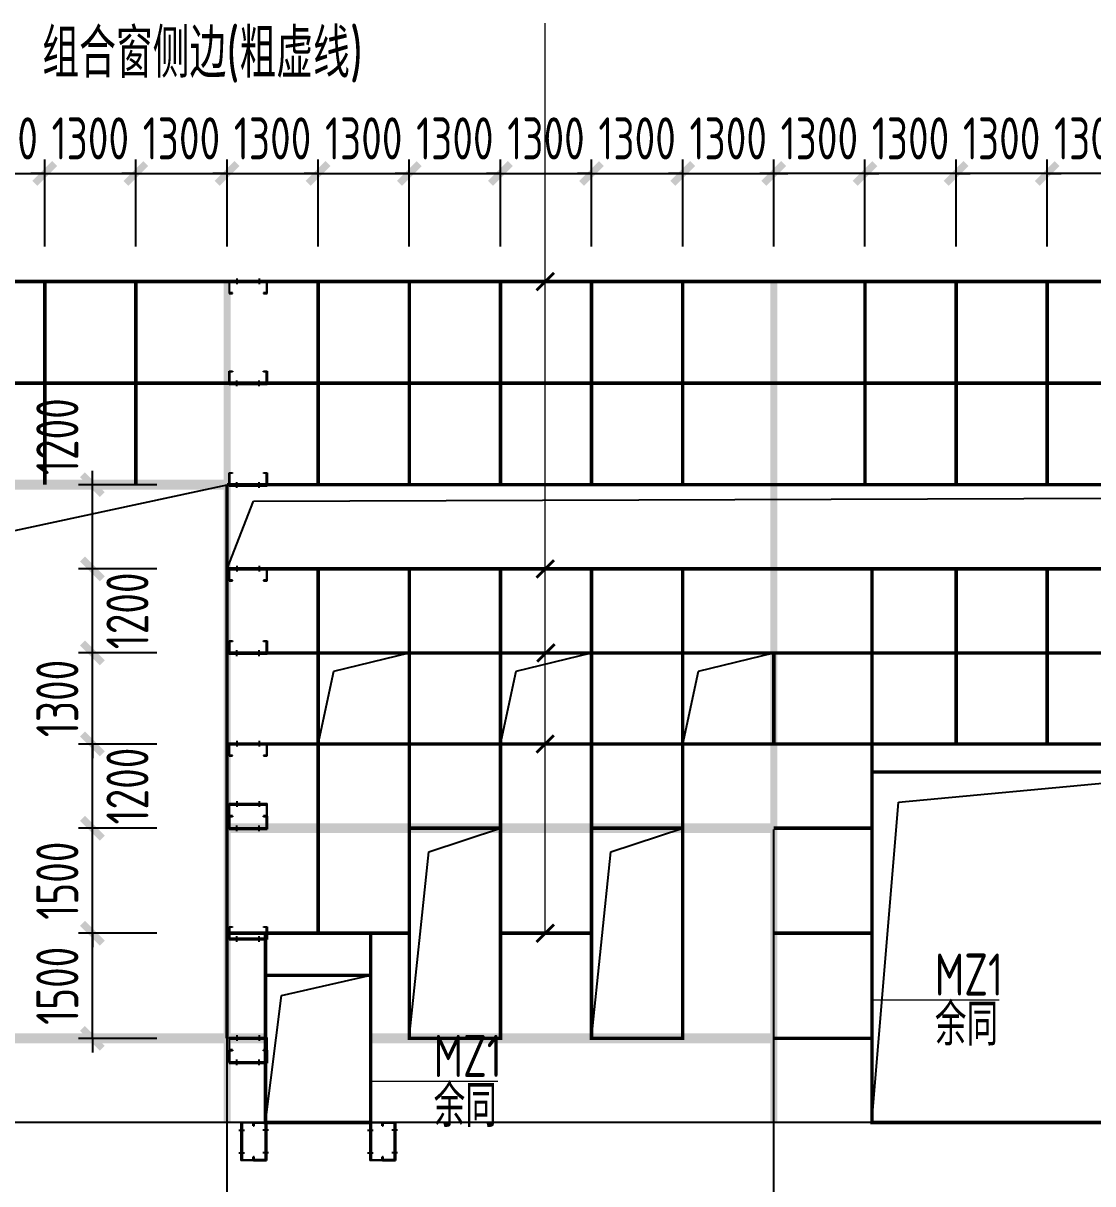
# Model space of a CAD drawing. Extents: x -2746917 to -971774, y -3334247 to -3250358.
# Drawn here: x -1584351 to -1576722, y -3286712 to -3278432 of the extents above; entities that cross this region are included whole.
import ezdxf

# ---------------------------------------------------------------- set-up
doc = ezdxf.new("R2010")
doc.units = 0
doc.header["$LTSCALE"] = 1000
doc.header["$MEASUREMENT"] = 0
doc.header["$PDMODE"] = 35
doc.linetypes.add('DASH', pattern=[0.35, 0.25, -0.1])
doc.linetypes.add('DOTE', pattern=[2.42, 2, -0.2, 0.02, -0.2])
doc.layers.get('0').update_dxf_attribs({"linetype": 'CONTINUOUS'})
doc.layers.get('Defpoints').update_dxf_attribs({"linetype": 'CONTINUOUS'})
for name, color, linetype in [('AXIS', 253, 'DOTE'), ('DIM', 3, 'CONTINUOUS'), ('REIN', 1, 'CONTINUOUS'), ('TEXT', 7, 'CONTINUOUS'), ('檩托', 151, 'CONTINUOUS')]:
    doc.layers.add(name, color=color, linetype=linetype)
doc.styles.add('TSSD_Dimension', font='tssdeng.shx', dxfattribs={"width": 0.75, "bigfont": 'Hztxt.shx'})
doc.styles.add('TSSD_Rein', font='Tssdeng.shx', dxfattribs={"width": 0.75, "bigfont": 'hztxt.shx'})
doc.dimstyles.new('TSSD_200_100', dxfattribs={"dimtxt": 350, "dimasz": 100, "dimexe": 100, "dimexo": 250, "dimgap": 100, "dimtad": 1, "dimdec": 0, "dimlfac": 2, "dimzin": 0, "dimdsep": 46, "dimtxsty": 'TSSD_Dimension', "dimblk": 'ARCHTICK', "dimcen": 0, "dimdle": 100, "dimclrt": 7, "dimadec": 0, "dimazin": 0, "dimtfac": 1, "dimtdec": 0, "dimtix": 1, "dimtmove": 2, "dimatfit": 3, "dimfxl": 1, "dimtolj": 1, "dimtzin": 0, "dimarcsym": 0})

# ---------------------------------------------------------------- blocks, each defined once
blk = doc.blocks.new('_ArchTick')
at = {"color": 0, "const_width": 0.5}
blk.add_lwpolyline([(-0.707, -0.707), (0.707, 0.707)], dxfattribs=at)
blk = doc.blocks.new('*D1949')
at = {"layer": 'Defpoints', "color": 0, "ltscale": 1.5}
for p in [(-1583857.1, -3284924.6), (-1583146.4, -3284924.6), (-1583146.4, -3285674.6)]:
    blk.add_point(p, dxfattribs=at)
at = {"layer": 'DIM', "color": 0, "lineweight": -2, "ltscale": 1.5}
for p, q in [((-1583857.1, -3284924.6), (-1583857.1, -3284824.6)), ((-1583396.4, -3284924.6), (-1583957.1, -3284924.6)), ((-1583857.1, -3285674.6), (-1583857.1, -3284924.6)), ((-1583396.4, -3285674.6), (-1583957.1, -3285674.6)), ((-1583857.1, -3285674.6), (-1583857.1, -3285774.6))]:
    blk.add_line(p, q, dxfattribs=at)
at = {"layer": 'DIM', "color": 0, "lineweight": -2, "ltscale": 1.5, "xscale": 100, "yscale": 100, "zscale": 100}
for p, rotation in [((-1583857.1, -3284924.6), 270), ((-1583857.1, -3285674.6), 90)]:
    blk.add_blockref('_ArchTick', p, dxfattribs=dict(at, rotation=rotation))
at = {"layer": 'DIM', "color": 7, "ltscale": 1.5, "insert": (-1584107.1, -3285299.6), "char_height": 300, "attachment_point": 5, "rotation": 90, "style": 'TSSD_Dimension'}
blk.add_mtext('\\A1;1500', dxfattribs=at)
blk = doc.blocks.new('*D1950')
at = {"layer": 'Defpoints', "color": 0, "ltscale": 1.5}
for p in [(-1583857.1, -3284174.6), (-1583146.4, -3284174.6), (-1583146.4, -3284924.6)]:
    blk.add_point(p, dxfattribs=at)
at = {"layer": 'DIM', "color": 0, "lineweight": -2, "ltscale": 1.5}
for p, q in [((-1583857.1, -3284174.6), (-1583857.1, -3284074.6)), ((-1583396.4, -3284174.6), (-1583957.1, -3284174.6)), ((-1583857.1, -3284924.6), (-1583857.1, -3284174.6)), ((-1583396.4, -3284924.6), (-1583957.1, -3284924.6)), ((-1583857.1, -3284924.6), (-1583857.1, -3285024.6))]:
    blk.add_line(p, q, dxfattribs=at)
at = {"layer": 'DIM', "color": 0, "lineweight": -2, "ltscale": 1.5, "xscale": 100, "yscale": 100, "zscale": 100}
for p, rotation in [((-1583857.1, -3284174.6), 270), ((-1583857.1, -3284924.6), 90)]:
    blk.add_blockref('_ArchTick', p, dxfattribs=dict(at, rotation=rotation))
at = {"layer": 'DIM', "color": 7, "ltscale": 1.5, "insert": (-1584107.1, -3284549.6), "char_height": 300, "attachment_point": 5, "rotation": 90, "style": 'TSSD_Dimension'}
blk.add_mtext('\\A1;1500', dxfattribs=at)
blk = doc.blocks.new('*D1951')
at = {"layer": 'Defpoints', "color": 0, "ltscale": 1.5}
for p in [(-1583857.1, -3283574.6), (-1583146.4, -3283574.6), (-1583146.4, -3284174.6)]:
    blk.add_point(p, dxfattribs=at)
at = {"layer": 'DIM', "color": 0, "lineweight": -2, "ltscale": 1.5}
for p, q in [((-1583857.1, -3284274.6), (-1583857.1, -3283474.6)), ((-1583396.4, -3283574.6), (-1583957.1, -3283574.6)), ((-1583396.4, -3284174.6), (-1583957.1, -3284174.6))]:
    blk.add_line(p, q, dxfattribs=at)
at = {"layer": 'DIM', "color": 0, "lineweight": -2, "ltscale": 1.5, "xscale": 100, "yscale": 100, "zscale": 100}
for p, rotation in [((-1583857.1, -3283574.6), 90), ((-1583857.1, -3284174.6), 270)]:
    blk.add_blockref('_ArchTick', p, dxfattribs=dict(at, rotation=rotation))
at = {"layer": 'DIM', "color": 7, "ltscale": 1.5, "insert": (-1583607.1, -3283874.6), "char_height": 300, "attachment_point": 5, "rotation": 90, "style": 'TSSD_Dimension'}
blk.add_mtext('\\A1;1200', dxfattribs=at)
blk = doc.blocks.new('*D1952')
at = {"layer": 'Defpoints', "color": 0, "ltscale": 1.5}
for p in [(-1583857.1, -3282924.6), (-1583146.4, -3282924.6), (-1583146.4, -3283574.6)]:
    blk.add_point(p, dxfattribs=at)
at = {"layer": 'DIM', "color": 0, "lineweight": -2, "ltscale": 1.5}
for p, q in [((-1583857.1, -3282924.6), (-1583857.1, -3282824.6)), ((-1583396.4, -3282924.6), (-1583957.1, -3282924.6)), ((-1583857.1, -3283574.6), (-1583857.1, -3282924.6)), ((-1583396.4, -3283574.6), (-1583957.1, -3283574.6)), ((-1583857.1, -3283574.6), (-1583857.1, -3283674.6))]:
    blk.add_line(p, q, dxfattribs=at)
at = {"layer": 'DIM', "color": 0, "lineweight": -2, "ltscale": 1.5, "xscale": 100, "yscale": 100, "zscale": 100}
for p, rotation in [((-1583857.1, -3282924.6), 270), ((-1583857.1, -3283574.6), 90)]:
    blk.add_blockref('_ArchTick', p, dxfattribs=dict(at, rotation=rotation))
at = {"layer": 'DIM', "color": 7, "ltscale": 1.5, "insert": (-1584107.1, -3283249.6), "char_height": 300, "attachment_point": 5, "rotation": 90, "style": 'TSSD_Dimension'}
blk.add_mtext('\\A1;1300', dxfattribs=at)
blk = doc.blocks.new('*D1953')
at = {"layer": 'Defpoints', "color": 0, "ltscale": 1.5}
for p in [(-1583857.1, -3282324.6), (-1583146.4, -3282324.6), (-1583146.4, -3282924.6)]:
    blk.add_point(p, dxfattribs=at)
at = {"layer": 'DIM', "color": 0, "lineweight": -2, "ltscale": 1.5}
for p, q in [((-1583857.1, -3283024.6), (-1583857.1, -3282224.6)), ((-1583396.4, -3282324.6), (-1583957.1, -3282324.6)), ((-1583396.4, -3282924.6), (-1583957.1, -3282924.6))]:
    blk.add_line(p, q, dxfattribs=at)
at = {"layer": 'DIM', "color": 0, "lineweight": -2, "ltscale": 1.5, "xscale": 100, "yscale": 100, "zscale": 100}
for p, rotation in [((-1583857.1, -3282324.6), 90), ((-1583857.1, -3282924.6), 270)]:
    blk.add_blockref('_ArchTick', p, dxfattribs=dict(at, rotation=rotation))
at = {"layer": 'DIM', "color": 7, "ltscale": 1.5, "insert": (-1583607.1, -3282624.6), "char_height": 300, "attachment_point": 5, "rotation": 90, "style": 'TSSD_Dimension'}
blk.add_mtext('\\A1;1200', dxfattribs=at)
blk = doc.blocks.new('*D1954')
at = {"layer": 'Defpoints', "color": 0, "ltscale": 1.5}
for p in [(-1583857.1, -3281724.6), (-1583146.4, -3281724.6), (-1583146.4, -3282324.6)]:
    blk.add_point(p, dxfattribs=at)
at = {"layer": 'DIM', "color": 0, "lineweight": -2, "ltscale": 1.5}
for p, q in [((-1583857.1, -3282424.6), (-1583857.1, -3281624.6)), ((-1583396.4, -3281724.6), (-1583957.1, -3281724.6)), ((-1583396.4, -3282324.6), (-1583957.1, -3282324.6))]:
    blk.add_line(p, q, dxfattribs=at)
at = {"layer": 'DIM', "color": 0, "lineweight": -2, "ltscale": 1.5, "xscale": 100, "yscale": 100, "zscale": 100}
for p, rotation in [((-1583857.1, -3281724.6), 90), ((-1583857.1, -3282324.6), 270)]:
    blk.add_blockref('_ArchTick', p, dxfattribs=dict(at, rotation=rotation))
at = {"layer": 'DIM', "color": 7, "ltscale": 1.5, "insert": (-1584107.1, -3281381.7), "char_height": 300, "attachment_point": 5, "rotation": 90, "style": 'TSSD_Dimension'}
blk.add_mtext('\\A1;1200', dxfattribs=at)
blk = doc.blocks.new('A$C3B052B7C')
at = {"layer": '檩托'}
for p, q in [((-358, 25), (-315, 25)), ((-358, 16), (-358, 25)), ((-358, 16), (-358, -98)), ((2, 16), (-358, 16)), ((2, 16), (-358, 16)), ((-354, 12), (-2, 12)), ((-354, -93), (-354, 12)), ((-315, 25), (2, 25)), ((-286, 45), (-286, -9)), ((-286, 25, 571), (-286, 12, 571)), ((-71, 45), (-71, -9)), ((-71, 25), (-71, 12)), ((-2, 12), (-2, -93)), ((2, -98), (2, 25)), ((-358, -98), (-326, -98)), ((-326, -93), (-354, -93)), ((-326, -98), (-326, -93)), ((-31, -93), (-31, -98)), ((-2, -93), (-31, -93)), ((-31, -98), (2, -98))]:
    blk.add_line(p, q, dxfattribs=at)
blk = doc.blocks.new('*D2290')
at = {"layer": 'Defpoints', "color": 0, "ltscale": 1.5}
for p in [(-1584197, -3279503.8), (-1584847, -3280274.6), (-1584197, -3280274.6)]:
    blk.add_point(p, dxfattribs=at)
at = {"layer": 'DIM', "color": 0, "lineweight": -2, "ltscale": 1.5}
for p, q in [((-1584847, -3280024.6), (-1584847, -3279403.8)), ((-1584197, -3280024.6), (-1584197, -3279403.8)), ((-1584847, -3279503.8), (-1584947, -3279503.8)), ((-1584847, -3279503.8), (-1584197, -3279503.8)), ((-1584197, -3279503.8), (-1584097, -3279503.8))]:
    blk.add_line(p, q, dxfattribs=at)
at = {"layer": 'DIM', "color": 0, "lineweight": -2, "ltscale": 1.5, "xscale": 100, "yscale": 100, "zscale": 100}
blk.add_blockref('_ArchTick', (-1584847, -3279503.8), dxfattribs=at)
at = {"layer": 'DIM', "color": 0, "lineweight": -2, "ltscale": 1.5, "xscale": 100, "yscale": 100, "zscale": 100, "rotation": 180}
blk.add_blockref('_ArchTick', (-1584197, -3279503.8), dxfattribs=at)
at = {"layer": 'DIM', "color": 7, "ltscale": 1.5, "insert": (-1584522, -3279253.8), "char_height": 300, "attachment_point": 5, "style": 'TSSD_Dimension'}
blk.add_mtext('\\A1;1300', dxfattribs=at)
blk = doc.blocks.new('*D2291')
at = {"layer": 'Defpoints', "color": 0, "ltscale": 1.5}
for p in [(-1583547, -3279503.8), (-1584197, -3280274.6), (-1583547, -3280274.6)]:
    blk.add_point(p, dxfattribs=at)
at = {"layer": 'DIM', "color": 0, "lineweight": -2, "ltscale": 1.5}
for p, q in [((-1584197, -3280024.6), (-1584197, -3279403.8)), ((-1583547, -3280024.6), (-1583547, -3279403.8)), ((-1584197, -3279503.8), (-1584297, -3279503.8)), ((-1584197, -3279503.8), (-1583547, -3279503.8)), ((-1583547, -3279503.8), (-1583447, -3279503.8))]:
    blk.add_line(p, q, dxfattribs=at)
at = {"layer": 'DIM', "color": 0, "lineweight": -2, "ltscale": 1.5, "xscale": 100, "yscale": 100, "zscale": 100}
blk.add_blockref('_ArchTick', (-1584197, -3279503.8), dxfattribs=at)
at = {"layer": 'DIM', "color": 0, "lineweight": -2, "ltscale": 1.5, "xscale": 100, "yscale": 100, "zscale": 100, "rotation": 180}
blk.add_blockref('_ArchTick', (-1583547, -3279503.8), dxfattribs=at)
at = {"layer": 'DIM', "color": 7, "ltscale": 1.5, "insert": (-1583872, -3279253.8), "char_height": 300, "attachment_point": 5, "style": 'TSSD_Dimension'}
blk.add_mtext('\\A1;1300', dxfattribs=at)
blk = doc.blocks.new('*D2292')
at = {"layer": 'Defpoints', "color": 0, "ltscale": 1.5}
for p in [(-1582897, -3279503.8), (-1583547, -3280274.6), (-1582897, -3280274.6)]:
    blk.add_point(p, dxfattribs=at)
at = {"layer": 'DIM', "color": 0, "lineweight": -2, "ltscale": 1.5}
for p, q in [((-1583547, -3280024.6), (-1583547, -3279403.8)), ((-1582897, -3280024.6), (-1582897, -3279403.8)), ((-1583547, -3279503.8), (-1583647, -3279503.8)), ((-1583547, -3279503.8), (-1582897, -3279503.8)), ((-1582897, -3279503.8), (-1582797, -3279503.8))]:
    blk.add_line(p, q, dxfattribs=at)
at = {"layer": 'DIM', "color": 0, "lineweight": -2, "ltscale": 1.5, "xscale": 100, "yscale": 100, "zscale": 100}
blk.add_blockref('_ArchTick', (-1583547, -3279503.8), dxfattribs=at)
at = {"layer": 'DIM', "color": 0, "lineweight": -2, "ltscale": 1.5, "xscale": 100, "yscale": 100, "zscale": 100, "rotation": 180}
blk.add_blockref('_ArchTick', (-1582897, -3279503.8), dxfattribs=at)
at = {"layer": 'DIM', "color": 7, "ltscale": 1.5, "insert": (-1583222, -3279253.8), "char_height": 300, "attachment_point": 5, "style": 'TSSD_Dimension'}
blk.add_mtext('\\A1;1300', dxfattribs=at)
blk = doc.blocks.new('*D2293')
at = {"layer": 'Defpoints', "color": 0, "ltscale": 1.5}
for p in [(-1582247, -3279503.8), (-1582897, -3280274.6), (-1582247, -3280274.6)]:
    blk.add_point(p, dxfattribs=at)
at = {"layer": 'DIM', "color": 0, "lineweight": -2, "ltscale": 1.5}
for p, q in [((-1582897, -3280024.6), (-1582897, -3279403.8)), ((-1582247, -3280024.6), (-1582247, -3279403.8)), ((-1582897, -3279503.8), (-1582997, -3279503.8)), ((-1582897, -3279503.8), (-1582247, -3279503.8)), ((-1582247, -3279503.8), (-1582147, -3279503.8))]:
    blk.add_line(p, q, dxfattribs=at)
at = {"layer": 'DIM', "color": 0, "lineweight": -2, "ltscale": 1.5, "xscale": 100, "yscale": 100, "zscale": 100}
blk.add_blockref('_ArchTick', (-1582897, -3279503.8), dxfattribs=at)
at = {"layer": 'DIM', "color": 0, "lineweight": -2, "ltscale": 1.5, "xscale": 100, "yscale": 100, "zscale": 100, "rotation": 180}
blk.add_blockref('_ArchTick', (-1582247, -3279503.8), dxfattribs=at)
at = {"layer": 'DIM', "color": 7, "ltscale": 1.5, "insert": (-1582572, -3279253.8), "char_height": 300, "attachment_point": 5, "style": 'TSSD_Dimension'}
blk.add_mtext('\\A1;1300', dxfattribs=at)
blk = doc.blocks.new('*D2294')
at = {"layer": 'Defpoints', "color": 0, "ltscale": 1.5}
for p in [(-1581597, -3279503.8), (-1582247, -3280274.6), (-1581597, -3280274.6)]:
    blk.add_point(p, dxfattribs=at)
at = {"layer": 'DIM', "color": 0, "lineweight": -2, "ltscale": 1.5}
for p, q in [((-1582247, -3280024.6), (-1582247, -3279403.8)), ((-1581597, -3280024.6), (-1581597, -3279403.8)), ((-1582247, -3279503.8), (-1582347, -3279503.8)), ((-1582247, -3279503.8), (-1581597, -3279503.8)), ((-1581597, -3279503.8), (-1581497, -3279503.8))]:
    blk.add_line(p, q, dxfattribs=at)
at = {"layer": 'DIM', "color": 0, "lineweight": -2, "ltscale": 1.5, "xscale": 100, "yscale": 100, "zscale": 100}
blk.add_blockref('_ArchTick', (-1582247, -3279503.8), dxfattribs=at)
at = {"layer": 'DIM', "color": 0, "lineweight": -2, "ltscale": 1.5, "xscale": 100, "yscale": 100, "zscale": 100, "rotation": 180}
blk.add_blockref('_ArchTick', (-1581597, -3279503.8), dxfattribs=at)
at = {"layer": 'DIM', "color": 7, "ltscale": 1.5, "insert": (-1581922, -3279253.8), "char_height": 300, "attachment_point": 5, "style": 'TSSD_Dimension'}
blk.add_mtext('\\A1;1300', dxfattribs=at)
blk = doc.blocks.new('*D2295')
at = {"layer": 'Defpoints', "color": 0, "ltscale": 1.5}
for p in [(-1580947, -3279503.8), (-1581597, -3280274.6), (-1580947, -3280274.6)]:
    blk.add_point(p, dxfattribs=at)
at = {"layer": 'DIM', "color": 0, "lineweight": -2, "ltscale": 1.5}
for p, q in [((-1581597, -3280024.6), (-1581597, -3279403.8)), ((-1580947, -3280024.6), (-1580947, -3279403.8)), ((-1581597, -3279503.8), (-1581697, -3279503.8)), ((-1581597, -3279503.8), (-1580947, -3279503.8)), ((-1580947, -3279503.8), (-1580847, -3279503.8))]:
    blk.add_line(p, q, dxfattribs=at)
at = {"layer": 'DIM', "color": 0, "lineweight": -2, "ltscale": 1.5, "xscale": 100, "yscale": 100, "zscale": 100}
blk.add_blockref('_ArchTick', (-1581597, -3279503.8), dxfattribs=at)
at = {"layer": 'DIM', "color": 0, "lineweight": -2, "ltscale": 1.5, "xscale": 100, "yscale": 100, "zscale": 100, "rotation": 180}
blk.add_blockref('_ArchTick', (-1580947, -3279503.8), dxfattribs=at)
at = {"layer": 'DIM', "color": 7, "ltscale": 1.5, "insert": (-1581272, -3279253.8), "char_height": 300, "attachment_point": 5, "style": 'TSSD_Dimension'}
blk.add_mtext('\\A1;1300', dxfattribs=at)
blk = doc.blocks.new('*D2296')
at = {"layer": 'Defpoints', "color": 0, "ltscale": 1.5}
for p in [(-1580297, -3279503.8), (-1580947, -3280274.6), (-1580297, -3280274.6)]:
    blk.add_point(p, dxfattribs=at)
at = {"layer": 'DIM', "color": 0, "lineweight": -2, "ltscale": 1.5}
for p, q in [((-1580947, -3280024.6), (-1580947, -3279403.8)), ((-1580297, -3280024.6), (-1580297, -3279403.8)), ((-1580947, -3279503.8), (-1581047, -3279503.8)), ((-1580947, -3279503.8), (-1580297, -3279503.8)), ((-1580297, -3279503.8), (-1580197, -3279503.8))]:
    blk.add_line(p, q, dxfattribs=at)
at = {"layer": 'DIM', "color": 0, "lineweight": -2, "ltscale": 1.5, "xscale": 100, "yscale": 100, "zscale": 100}
blk.add_blockref('_ArchTick', (-1580947, -3279503.8), dxfattribs=at)
at = {"layer": 'DIM', "color": 0, "lineweight": -2, "ltscale": 1.5, "xscale": 100, "yscale": 100, "zscale": 100, "rotation": 180}
blk.add_blockref('_ArchTick', (-1580297, -3279503.8), dxfattribs=at)
at = {"layer": 'DIM', "color": 7, "ltscale": 1.5, "insert": (-1580622, -3279253.8), "char_height": 300, "attachment_point": 5, "style": 'TSSD_Dimension'}
blk.add_mtext('\\A1;1300', dxfattribs=at)
blk = doc.blocks.new('*D2297')
at = {"layer": 'Defpoints', "color": 0, "ltscale": 1.5}
for p in [(-1579647, -3279503.8), (-1580297, -3280274.6), (-1579647, -3280274.6)]:
    blk.add_point(p, dxfattribs=at)
at = {"layer": 'DIM', "color": 0, "lineweight": -2, "ltscale": 1.5}
for p, q in [((-1580297, -3280024.6), (-1580297, -3279403.8)), ((-1579647, -3280024.6), (-1579647, -3279403.8)), ((-1580297, -3279503.8), (-1580397, -3279503.8)), ((-1580297, -3279503.8), (-1579647, -3279503.8)), ((-1579647, -3279503.8), (-1579547, -3279503.8))]:
    blk.add_line(p, q, dxfattribs=at)
at = {"layer": 'DIM', "color": 0, "lineweight": -2, "ltscale": 1.5, "xscale": 100, "yscale": 100, "zscale": 100}
blk.add_blockref('_ArchTick', (-1580297, -3279503.8), dxfattribs=at)
at = {"layer": 'DIM', "color": 0, "lineweight": -2, "ltscale": 1.5, "xscale": 100, "yscale": 100, "zscale": 100, "rotation": 180}
blk.add_blockref('_ArchTick', (-1579647, -3279503.8), dxfattribs=at)
at = {"layer": 'DIM', "color": 7, "ltscale": 1.5, "insert": (-1579972, -3279253.8), "char_height": 300, "attachment_point": 5, "style": 'TSSD_Dimension'}
blk.add_mtext('\\A1;1300', dxfattribs=at)
blk = doc.blocks.new('*D2298')
at = {"layer": 'Defpoints', "color": 0, "ltscale": 1.5}
for p in [(-1578997, -3279503.8), (-1579647, -3280274.6), (-1578997, -3280274.6)]:
    blk.add_point(p, dxfattribs=at)
at = {"layer": 'DIM', "color": 0, "lineweight": -2, "ltscale": 1.5}
for p, q in [((-1579647, -3280024.6), (-1579647, -3279403.8)), ((-1578997, -3280024.6), (-1578997, -3279403.8)), ((-1579647, -3279503.8), (-1579747, -3279503.8)), ((-1579647, -3279503.8), (-1578997, -3279503.8)), ((-1578997, -3279503.8), (-1578897, -3279503.8))]:
    blk.add_line(p, q, dxfattribs=at)
at = {"layer": 'DIM', "color": 0, "lineweight": -2, "ltscale": 1.5, "xscale": 100, "yscale": 100, "zscale": 100}
blk.add_blockref('_ArchTick', (-1579647, -3279503.8), dxfattribs=at)
at = {"layer": 'DIM', "color": 0, "lineweight": -2, "ltscale": 1.5, "xscale": 100, "yscale": 100, "zscale": 100, "rotation": 180}
blk.add_blockref('_ArchTick', (-1578997, -3279503.8), dxfattribs=at)
at = {"layer": 'DIM', "color": 7, "ltscale": 1.5, "insert": (-1579322, -3279253.8), "char_height": 300, "attachment_point": 5, "style": 'TSSD_Dimension'}
blk.add_mtext('\\A1;1300', dxfattribs=at)
blk = doc.blocks.new('*D2302')
at = {"layer": 'Defpoints', "color": 0, "ltscale": 1.5}
for p in [(-1577047, -3279503.8), (-1577047, -3280274.6), (-1576397, -3280274.6)]:
    blk.add_point(p, dxfattribs=at)
at = {"layer": 'DIM', "color": 0, "lineweight": -2, "ltscale": 1.5}
for p, q in [((-1577047, -3280024.6), (-1577047, -3279403.8)), ((-1576397, -3280024.6), (-1576397, -3279403.8)), ((-1577047, -3279503.8), (-1577147, -3279503.8)), ((-1576397, -3279503.8), (-1577047, -3279503.8)), ((-1576397, -3279503.8), (-1576297, -3279503.8))]:
    blk.add_line(p, q, dxfattribs=at)
at = {"layer": 'DIM', "color": 0, "lineweight": -2, "ltscale": 1.5, "xscale": 100, "yscale": 100, "zscale": 100}
blk.add_blockref('_ArchTick', (-1577047, -3279503.8), dxfattribs=at)
at = {"layer": 'DIM', "color": 0, "lineweight": -2, "ltscale": 1.5, "xscale": 100, "yscale": 100, "zscale": 100, "rotation": 180}
blk.add_blockref('_ArchTick', (-1576397, -3279503.8), dxfattribs=at)
at = {"layer": 'DIM', "color": 7, "ltscale": 1.5, "insert": (-1576722, -3279253.8), "char_height": 300, "attachment_point": 5, "style": 'TSSD_Dimension'}
blk.add_mtext('\\A1;1300', dxfattribs=at)
blk = doc.blocks.new('*D2303')
at = {"layer": 'Defpoints', "color": 0, "ltscale": 1.5}
for p in [(-1577697, -3279503.8), (-1577697, -3280274.6), (-1577047, -3280274.6)]:
    blk.add_point(p, dxfattribs=at)
at = {"layer": 'DIM', "color": 0, "lineweight": -2, "ltscale": 1.5}
for p, q in [((-1577697, -3280024.6), (-1577697, -3279403.8)), ((-1577047, -3280024.6), (-1577047, -3279403.8)), ((-1577697, -3279503.8), (-1577797, -3279503.8)), ((-1577047, -3279503.8), (-1577697, -3279503.8)), ((-1577047, -3279503.8), (-1576947, -3279503.8))]:
    blk.add_line(p, q, dxfattribs=at)
at = {"layer": 'DIM', "color": 0, "lineweight": -2, "ltscale": 1.5, "xscale": 100, "yscale": 100, "zscale": 100}
blk.add_blockref('_ArchTick', (-1577697, -3279503.8), dxfattribs=at)
at = {"layer": 'DIM', "color": 0, "lineweight": -2, "ltscale": 1.5, "xscale": 100, "yscale": 100, "zscale": 100, "rotation": 180}
blk.add_blockref('_ArchTick', (-1577047, -3279503.8), dxfattribs=at)
at = {"layer": 'DIM', "color": 7, "ltscale": 1.5, "insert": (-1577372, -3279253.8), "char_height": 300, "attachment_point": 5, "style": 'TSSD_Dimension'}
blk.add_mtext('\\A1;1300', dxfattribs=at)
blk = doc.blocks.new('*D2304')
at = {"layer": 'Defpoints', "color": 0, "ltscale": 1.5}
for p in [(-1578347, -3279503.8), (-1578347, -3280274.6), (-1577697, -3280274.6)]:
    blk.add_point(p, dxfattribs=at)
at = {"layer": 'DIM', "color": 0, "lineweight": -2, "ltscale": 1.5}
for p, q in [((-1578347, -3280024.6), (-1578347, -3279403.8)), ((-1577697, -3280024.6), (-1577697, -3279403.8)), ((-1578347, -3279503.8), (-1578447, -3279503.8)), ((-1577697, -3279503.8), (-1578347, -3279503.8)), ((-1577697, -3279503.8), (-1577597, -3279503.8))]:
    blk.add_line(p, q, dxfattribs=at)
at = {"layer": 'DIM', "color": 0, "lineweight": -2, "ltscale": 1.5, "xscale": 100, "yscale": 100, "zscale": 100}
blk.add_blockref('_ArchTick', (-1578347, -3279503.8), dxfattribs=at)
at = {"layer": 'DIM', "color": 0, "lineweight": -2, "ltscale": 1.5, "xscale": 100, "yscale": 100, "zscale": 100, "rotation": 180}
blk.add_blockref('_ArchTick', (-1577697, -3279503.8), dxfattribs=at)
at = {"layer": 'DIM', "color": 7, "ltscale": 1.5, "insert": (-1578022, -3279253.8), "char_height": 300, "attachment_point": 5, "style": 'TSSD_Dimension'}
blk.add_mtext('\\A1;1300', dxfattribs=at)
blk = doc.blocks.new('*D2299')
at = {"layer": 'Defpoints', "color": 0, "ltscale": 1.5}
for p in [(-1578997, -3279503.8), (-1578997, -3280274.6), (-1578347, -3280274.6)]:
    blk.add_point(p, dxfattribs=at)
at = {"layer": 'DIM', "color": 0, "lineweight": -2, "ltscale": 1.5}
for p, q in [((-1578997, -3280024.6), (-1578997, -3279403.8)), ((-1578347, -3280024.6), (-1578347, -3279403.8)), ((-1578997, -3279503.8), (-1579097, -3279503.8)), ((-1578347, -3279503.8), (-1578997, -3279503.8)), ((-1578347, -3279503.8), (-1578247, -3279503.8))]:
    blk.add_line(p, q, dxfattribs=at)
at = {"layer": 'DIM', "color": 0, "lineweight": -2, "ltscale": 1.5, "xscale": 100, "yscale": 100, "zscale": 100}
blk.add_blockref('_ArchTick', (-1578997, -3279503.8), dxfattribs=at)
at = {"layer": 'DIM', "color": 0, "lineweight": -2, "ltscale": 1.5, "xscale": 100, "yscale": 100, "zscale": 100, "rotation": 180}
blk.add_blockref('_ArchTick', (-1578347, -3279503.8), dxfattribs=at)
at = {"layer": 'DIM', "color": 7, "ltscale": 1.5, "insert": (-1578672, -3279253.8), "char_height": 300, "attachment_point": 5, "style": 'TSSD_Dimension'}
blk.add_mtext('\\A1;1300', dxfattribs=at)

msp = doc.modelspace()

# ---------------------------------------------------------------- linework, layer by layer
at = {"ltscale": 1.5}
for p, q in [((-1584534.02, -3282077.11), (-1582896.98, -3281724.61)), ((-1582707.33, -3281841.62), (-1547796.98, -3281724.61)), ((-1582896.98, -3282324.61), (-1582707.33, -3281841.62)), ((-1582134.72, -3283053.98), (-1581596.98, -3282924.61)), ((-1580834.72, -3283053.98), (-1580296.98, -3282924.61)), ((-1579534.72, -3283053.98), (-1578996.98, -3282924.61)), ((-1582246.98, -3283574.61), (-1582134.72, -3283053.98)), ((-1580946.98, -3283574.61), (-1580834.72, -3283053.98)), ((-1579646.98, -3283574.61), (-1579534.72, -3283053.98)), ((-1578107.77, -3283990.16), (-1575796.98, -3283774.61)), ((-1578296.98, -3286274.61), (-1578107.77, -3283990.16)), ((-1581458.34, -3284343.42), (-1580946.98, -3284174.61)), ((-1580158.34, -3284343.42), (-1579646.98, -3284174.61)), ((-1581596.98, -3285674.61), (-1581458.34, -3284343.42)), ((-1580296.98, -3285674.61), (-1580158.34, -3284343.42)), ((-1582508.49, -3285368.66), (-1581871.98, -3285224.61)), ((-1582621.98, -3286274.61), (-1582508.49, -3285368.66))]:
    msp.add_line(p, q, dxfattribs=at)
at = {"layer": 'AXIS', "ltscale": 1.5}
for p, q in [((-1582896.98, -3286879.57), (-1582896.98, -3284184.86)), ((-1578996.98, -3286879.57), (-1578996.98, -3284184.86))]:
    msp.add_line(p, q, dxfattribs=at)
at = {"layer": 'REIN', "color": 0, "ltscale": 0.1}
msp.add_line((-1542624.69, -3286274.61), (-1587391.66, -3286274.61), dxfattribs=at)
at = {"layer": 'REIN', "color": 0, "ltscale": 0.1, "const_width": 50}
for points in [[(-1582896.98, -3286274.61), (-1582896.98, -3280274.61)], [(-1578996.98, -3286274.61), (-1578996.98, -3280274.61)]]:
    msp.add_lwpolyline(points, dxfattribs=at)
at = {"layer": 'REIN', "color": 0, "linetype": 'ByBlock', "const_width": 20}
for points in [[(-1580689.64, -3280336.86), (-1580565.12, -3280212.35)], [(-1580689.64, -3282386.86), (-1580565.12, -3282262.35)], [(-1580684.24, -3282986.86), (-1580559.73, -3282862.35)], [(-1580689.64, -3283636.86), (-1580565.12, -3283512.35)], [(-1580689.64, -3284986.86), (-1580565.12, -3284862.35)]]:
    msp.add_lwpolyline(points, dxfattribs=at)
at = {"layer": 'REIN', "color": 0, "const_width": 25}
for points in [[(-1543959.48, -3280274.61), (-1586734.48, -3280274.61)], [(-1586734.48, -3280999.61), (-1543959.48, -3280999.61)], [(-1582896.98, -3281724.61), (-1582896.98, -3285674.61)], [(-1582896.98, -3281724.61), (-1547796.98, -3281724.61)], [(-1547796.98, -3285674.61), (-1547796.98, -3285674.61), (-1547796.98, -3282324.61), (-1582896.98, -3282324.61), (-1582896.98, -3285674.61)], [(-1582896.98, -3282924.61), (-1547796.98, -3282924.61)], [(-1582896.98, -3283574.61), (-1547796.98, -3283574.61)], [(-1578296.98, -3283774.61), (-1578296.98, -3283574.61)], [(-1578996.98, -3284174.61), (-1578296.98, -3284174.61)], [(-1582896.98, -3284924.61), (-1581596.98, -3284924.61)], [(-1582621.98, -3285224.61), (-1582621.98, -3284924.61)], [(-1581871.98, -3285224.61), (-1581871.98, -3284924.61)], [(-1580946.98, -3284924.61), (-1580296.98, -3284924.61)], [(-1578996.98, -3284924.61), (-1578296.98, -3284924.61)], [(-1578996.98, -3285674.61), (-1578296.98, -3285674.61)]]:
    msp.add_lwpolyline(points, dxfattribs=at)
at = {"layer": 'REIN', "color": 8, "linetype": 'DASH', "const_width": 25}
for points in [[(-1584196.98, -3281724.61), (-1584196.98, -3280274.61)], [(-1583546.98, -3281724.61), (-1583546.98, -3280274.61)], [(-1582246.98, -3281724.61), (-1582246.98, -3280274.61)], [(-1581596.98, -3281724.61), (-1581596.98, -3280274.61)], [(-1580946.98, -3281724.61), (-1580946.98, -3280274.61)], [(-1580296.98, -3281724.61), (-1580296.98, -3280274.61)], [(-1579646.98, -3281724.61), (-1579646.98, -3280274.61)], [(-1578346.98, -3281724.61), (-1578346.98, -3280274.61)], [(-1577696.98, -3281724.61), (-1577696.98, -3280274.61)], [(-1577046.98, -3281724.61), (-1577046.98, -3280274.61)], [(-1582246.98, -3282924.61), (-1582246.98, -3282324.61)], [(-1581596.98, -3282924.61), (-1581596.98, -3282324.61)], [(-1580946.98, -3282924.61), (-1580946.98, -3282324.61)], [(-1580296.98, -3282924.61), (-1580296.98, -3282324.61)], [(-1579646.98, -3282924.61), (-1579646.98, -3282324.61)], [(-1578296.98, -3283574.61), (-1578296.98, -3282324.61)], [(-1577696.98, -3283574.61), (-1577696.98, -3282324.61)], [(-1577046.98, -3283574.61), (-1577046.98, -3282324.61)], [(-1582246.98, -3284924.61), (-1582246.98, -3283574.61)], [(-1581596.98, -3284174.61), (-1581596.98, -3283574.61)], [(-1580946.98, -3284174.61), (-1580946.98, -3283574.61)], [(-1580296.98, -3284174.61), (-1580296.98, -3283574.61)], [(-1579646.98, -3284174.61), (-1579646.98, -3283574.61)]]:
    msp.add_lwpolyline(points, dxfattribs=at)
at = {"layer": 'REIN', "color": 2, "linetype": 'DASH', "const_width": 70}
for points in [[(-1586734.48, -3281724.61), (-1582896.98, -3281724.61)], [(-1582896.98, -3284174.61), (-1578996.98, -3284174.61)], [(-1586734.48, -3285674.61), (-1582621.98, -3285674.61)], [(-1581871.98, -3285674.61), (-1578996.98, -3285674.61)]]:
    msp.add_lwpolyline(points, dxfattribs=at)
at = {"layer": 'REIN', "color": 0, "const_width": 25}
for points in [[(-1582246.98, -3282924.61), (-1581596.98, -3282924.61), (-1581596.98, -3283574.61), (-1582246.98, -3283574.61)], [(-1580946.98, -3282924.61), (-1580296.98, -3282924.61), (-1580296.98, -3283574.61), (-1580946.98, -3283574.61)], [(-1579646.98, -3282924.61), (-1578996.98, -3282924.61), (-1578996.98, -3283574.61), (-1579646.98, -3283574.61)], [(-1578296.98, -3286274.61), (-1575796.98, -3286274.61), (-1575796.98, -3283774.61), (-1578296.98, -3283774.61)], [(-1581596.98, -3284174.61), (-1580946.98, -3284174.61), (-1580946.98, -3285674.61), (-1581596.98, -3285674.61)], [(-1580296.98, -3284174.61), (-1579646.98, -3284174.61), (-1579646.98, -3285674.61), (-1580296.98, -3285674.61)], [(-1582621.98, -3286274.61), (-1581871.98, -3286274.61), (-1581871.98, -3285224.61), (-1582621.98, -3285224.61)]]:
    msp.add_lwpolyline(points, close=True, dxfattribs=at)
at = {"layer": 'TEXT', "lineweight": 5}
for p, q in [((-1580627.38, -3284924.61), (-1580627.38, -3278431.95)), ((-1578296.98, -3285399.99), (-1577389.24, -3285399.99)), ((-1581871.98, -3285981.03), (-1580964.24, -3285981.03))]:
    msp.add_line(p, q, dxfattribs=at)

# ---------------------------------------------------------------- block references
at = {"layer": 'REIN', "lineweight": 5, "ltscale": 1.5, "xscale": 0.75, "yscale": 0.75, "zscale": 0.75}
for p in [(-1582613.29, -3280286.38), (-1582613.29, -3282336.38), (-1582613.29, -3283586.38), (-1582613.29, -3284016.55), (-1582613.29, -3285686.38)]:
    msp.add_blockref('A$C3B052B7C', p, dxfattribs=at)
at = {"layer": 'REIN', "lineweight": 5, "ltscale": 1.5, "yscale": 0.75, "zscale": 0.75}
for p, xscale, rotation in [((-1582613.29, -3280987.84), -0.75, 180), ((-1582613.29, -3281712.84), -0.75, 180), ((-1582613.29, -3282912.84), -0.75, 180), ((-1582613.29, -3284162.84), -0.75, 180), ((-1582613.29, -3284951.65), -0.75, 180), ((-1582613.29, -3285832.67), -0.75, 180), ((-1582780.03, -3286543.4), -0.75, 90), ((-1582633.75, -3286543.4), 0.75, 270), ((-1581860.22, -3286543.4), -0.75, 90), ((-1581713.93, -3286543.4), 0.75, 270)]:
    msp.add_blockref('A$C3B052B7C', p, dxfattribs=dict(at, xscale=xscale, rotation=rotation))

# ---------------------------------------------------------------- texts
at = {"layer": 'TEXT', "lineweight": 5, "style": 'TSSD_Rein', "width": 0.75}
for s, height, p in [('组合窗侧边(粗虚线)', 350, (-1584214.3, -3278821.06, 58.52)), ('MZ1', 300, (-1577848.12, -3285369.03)), ('余同', 300, (-1577848.12, -3285725.25)), ('MZ1', 300, (-1581423.12, -3285950.08)), ('余同', 300, (-1581423.12, -3286306.29))]:
    msp.add_text(s, height=height, dxfattribs=at).set_placement(p)

# ---------------------------------------------------------------- dimensions: what is measured, and where the dimension line sits
at = {"layer": 'DIM', "ltscale": 1.5}
for base, p1, p2, picture, middle in [((-1584196.98, -3279503.8), (-1584846.98, -3280274.61), (-1584196.98, -3280274.61), '*D2290', (-1584521.98, -3279253.8)), ((-1583546.98, -3279503.8), (-1584196.98, -3280274.61), (-1583546.98, -3280274.61), '*D2291', (-1583871.98, -3279253.8)), ((-1582896.98, -3279503.8), (-1583546.98, -3280274.61), (-1582896.98, -3280274.61), '*D2292', (-1583221.98, -3279253.8)), ((-1582246.98, -3279503.8), (-1582896.98, -3280274.61), (-1582246.98, -3280274.61), '*D2293', (-1582571.98, -3279253.8)), ((-1581596.98, -3279503.8), (-1582246.98, -3280274.61), (-1581596.98, -3280274.61), '*D2294', (-1581921.98, -3279253.8)), ((-1580946.98, -3279503.8), (-1581596.98, -3280274.61), (-1580946.98, -3280274.61), '*D2295', (-1581271.98, -3279253.8)), ((-1580296.98, -3279503.8), (-1580946.98, -3280274.61), (-1580296.98, -3280274.61), '*D2296', (-1580621.98, -3279253.8)), ((-1579646.98, -3279503.8), (-1580296.98, -3280274.61), (-1579646.98, -3280274.61), '*D2297', (-1579971.98, -3279253.8)), ((-1578996.98, -3279503.8), (-1579646.98, -3280274.61), (-1578996.98, -3280274.61), '*D2298', (-1579321.98, -3279253.8))]:
    dim = msp.add_linear_dim(base=base, p1=p1, p2=p2, dimstyle='TSSD_200_100', override={"dimtxt": 300}, dxfattribs=at)
    dim.commit()
    dim.dimension.update_dxf_attribs({"geometry": picture, "text_midpoint": middle})
for base, p1, p2, angle, picture, middle in [((-1578996.98, -3279503.8), (-1578346.98, -3280274.61), (-1578996.98, -3280274.61), 180, '*D2299', (-1578671.98, -3279253.8)), ((-1578346.98, -3279503.8), (-1577696.98, -3280274.61), (-1578346.98, -3280274.61), 180, '*D2304', (-1578021.98, -3279253.8)), ((-1577696.98, -3279503.8), (-1577046.98, -3280274.61), (-1577696.98, -3280274.61), 180, '*D2303', (-1577371.98, -3279253.8)), ((-1577046.98, -3279503.8), (-1576396.98, -3280274.61), (-1577046.98, -3280274.61), 180, '*D2302', (-1576721.98, -3279253.8)), ((-1583857.11, -3282924.61), (-1583146.4, -3283574.61), (-1583146.4, -3282924.61), 90, '*D1952', (-1584107.11, -3283249.61)), ((-1583857.11, -3284174.61), (-1583146.4, -3284924.61), (-1583146.4, -3284174.61), 90, '*D1950', (-1584107.11, -3284549.61)), ((-1583857.11, -3284924.61), (-1583146.4, -3285674.61), (-1583146.4, -3284924.61), 90, '*D1949', (-1584107.11, -3285299.61))]:
    dim = msp.add_linear_dim(base=base, p1=p1, p2=p2, angle=angle, dimstyle='TSSD_200_100', override={"dimtxt": 300}, dxfattribs=at)
    dim.commit()
    dim.dimension.update_dxf_attribs({"geometry": picture, "text_midpoint": middle})
for base, p1, p2, picture, middle in [((-1583857.11, -3281724.61), (-1583146.4, -3282324.61), (-1583146.4, -3281724.61), '*D1954', (-1584107.11, -3281381.72)), ((-1583857.11, -3282324.61), (-1583146.4, -3282924.61), (-1583146.4, -3282324.61), '*D1953', (-1583607.11, -3282624.61)), ((-1583857.11, -3283574.61), (-1583146.4, -3284174.61), (-1583146.4, -3283574.61), '*D1951', (-1583607.11, -3283874.61))]:
    dim = msp.add_linear_dim(base=base, p1=p1, p2=p2, angle=90, dimstyle='TSSD_200_100', override={"dimtxt": 300}, dxfattribs=at)
    dim.commit()
    dim.dimension.update_dxf_attribs({"geometry": picture, "text_midpoint": middle, "dimtype": 160})

doc.saveas('drawing.dxf')
